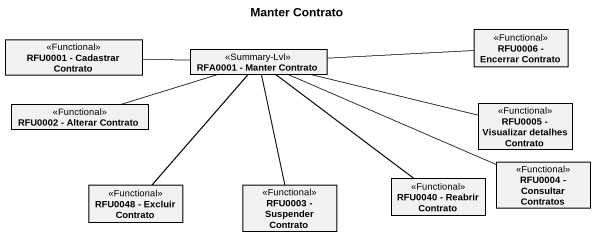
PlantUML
@startuml
title Manter Contrato
hide circle
hide empty members
class "RFU0001 - Cadastrar Contrato" as RFU0001_Cadastrar_Contrato <<Functional>>
class "RFU0006 - Encerrar Contrato" as RFU0006_Encerrar_Contrato <<Functional>>
class "RFA0001 - Manter Contrato" as RFA0001_Manter_Contrato <<Summary-Lvl>>
class "RFU0002 - Alterar Contrato" as RFU0002_Alterar_Contrato <<Functional>>
class "RFU0005 - Visualizar detalhes Contrato" as RFU0005_Visualizar_detalhes <<Functional>>
class "RFU0048 - Excluir Contrato" as RFU0048_Excluir_Contrato <<Functional>>
class "RFU0003 - Suspender Contrato" as RFU0003_Suspender_Contrato <<Functional>>
class "RFU0040 - Reabrir Contrato" as RFU0040_Reabrir_Contrato <<Functional>>
class "RFU0004 - Consultar Contratos" as RFU0004_Consultar_Contratos <<Functional>>
RFU0001_Cadastrar_Contrato -right- RFA0001_Manter_Contrato
RFU0001_Cadastrar_Contrato -right- RFA0001_Manter_Contrato
RFU0001_Cadastrar_Contrato -right- RFA0001_Manter_Contrato
RFU0006_Encerrar_Contrato -left- RFA0001_Manter_Contrato
RFU0002_Alterar_Contrato -right- RFA0001_Manter_Contrato
RFU0005_Visualizar_detalhes -left- RFA0001_Manter_Contrato
RFU0048_Excluir_Contrato -up- RFA0001_Manter_Contrato
RFU0003_Suspender_Contrato -up- RFA0001_Manter_Contrato
RFU0040_Reabrir_Contrato -up- RFA0001_Manter_Contrato
RFU0004_Consultar_Contratos -left- RFA0001_Manter_Contrato
@enduml
